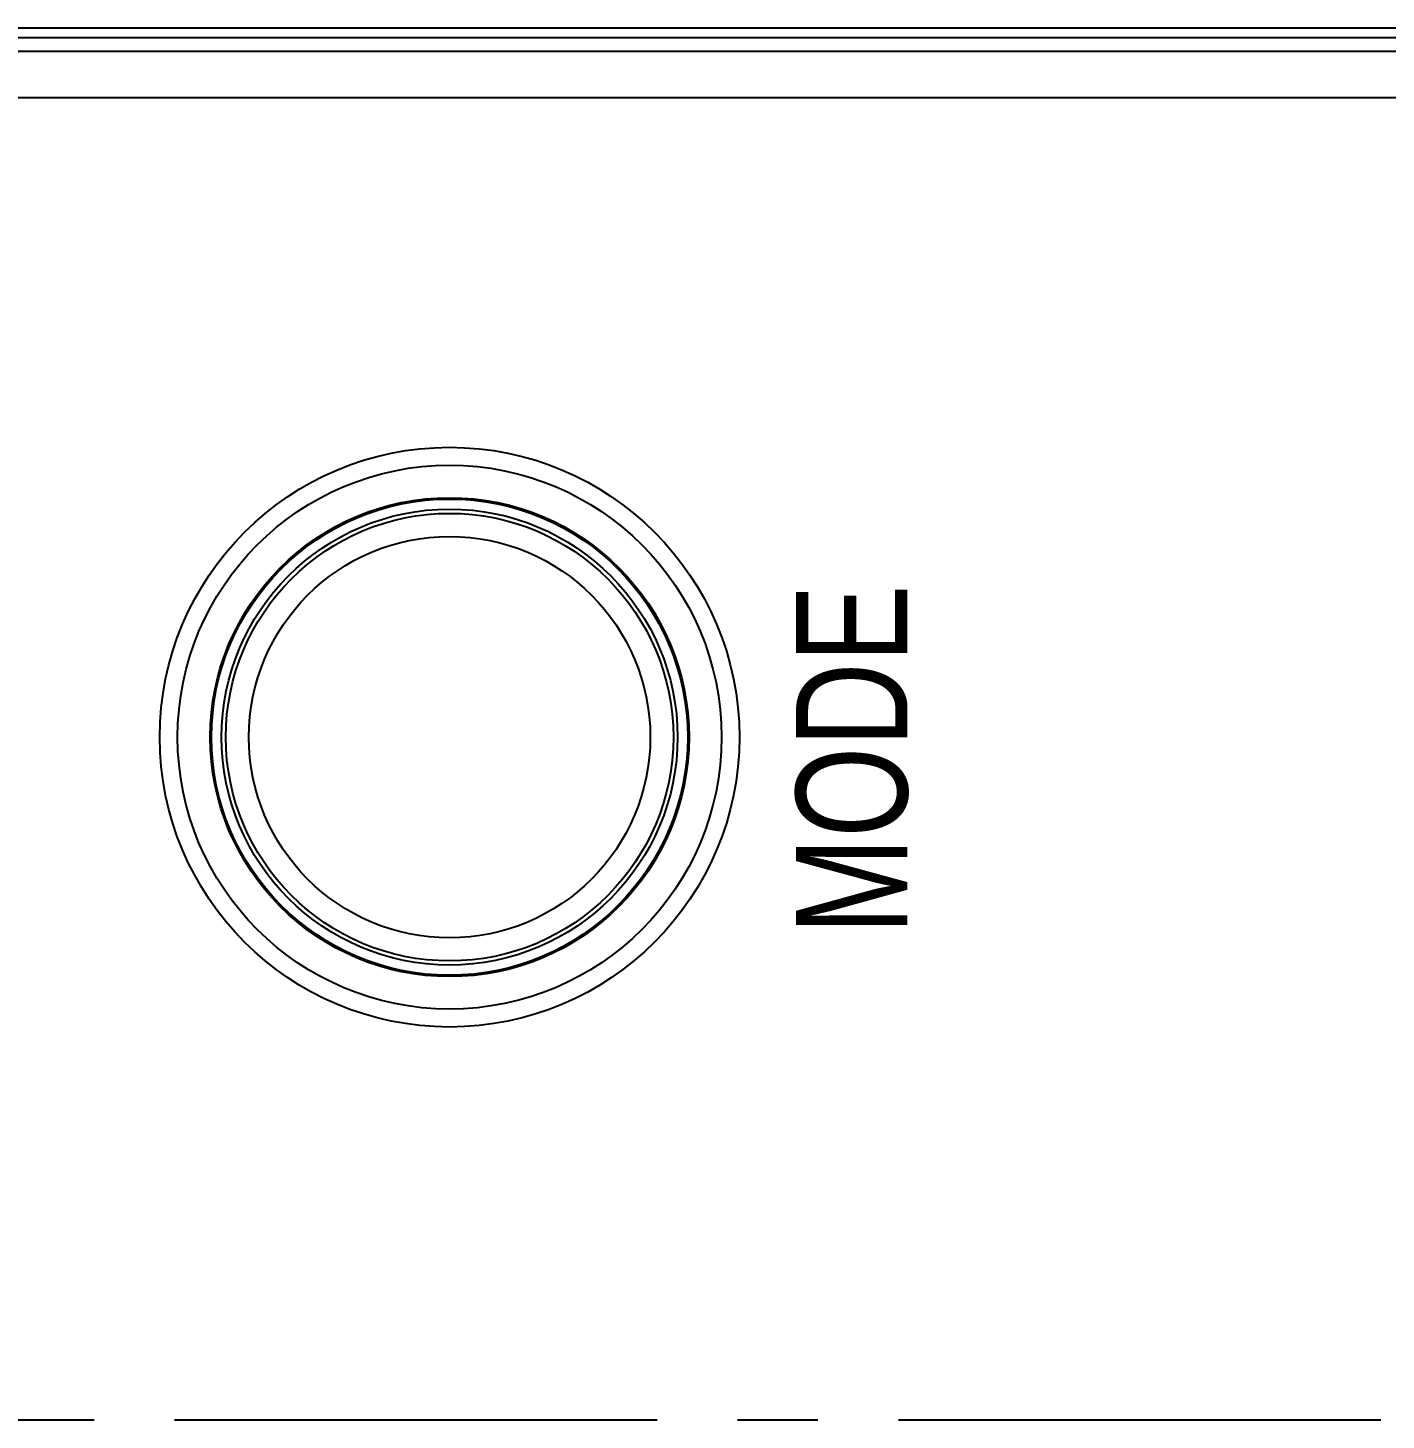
# Model space of a CAD drawing. Extents: x -329 to 5579, y -1942 to 3105.
# Drawn here: x 2095.29 to 2122.11, y -1500.55 to -1473.07 of the extents above; entities that cross this region are included whole.
import ezdxf

# ---------------------------------------------------------------- set-up
doc = ezdxf.new("R2010")
doc.units = 0
doc.linetypes.add('CENTER', pattern=[17.8, 10.75, -2.35, 2.35, -2.35])
doc.linetypes.add('CENTER2', pattern=[28.575, 19.05, -3.175, 3.175, -3.175])
for name, color, linetype in [('3', 112, 'CENTER'), ('BUTTON_PUSH9DXF_CONTINUOUS', 7, 'CONTINUOUS'), ('CV', 6, 'CONTINUOUS'), ('TOP_CASE-90ADXF_CONTINUOUS', 7, 'CONTINUOUS')]:
    doc.layers.add(name, color=color, linetype=linetype)
doc.styles.get("Standard").update_dxf_attribs({"font": 'gulim.ttc', "width": 0.8, "height": 2})

msp = doc.modelspace()

# ---------------------------------------------------------------- linework, layer by layer
at = {"layer": '3', "linetype": 'CENTER2', "ltscale": 0.5}
msp.add_line((2322.028, -1500.546), (1940.16, -1500.546), dxfattribs=at)
at = {"layer": 'BUTTON_PUSH9DXF_CONTINUOUS', "color": 7, "linetype": 'CONTINUOUS'}
for radius in [4.5, 4.417, 3.962]:
    msp.add_circle((2103.619, -1487.065), radius, dxfattribs=at)
at = {"layer": 'TOP_CASE-90ADXF_CONTINUOUS', "color": 7, "linetype": 'CONTINUOUS'}
for p, q in [((2016.615, -1473.065), (2128.084, -1473.065)), ((2128.284, -1473.264), (2016.814, -1473.264)), ((2127.934, -1473.535), (2086.781, -1473.535)), ((2127.934, -1474.448), (2086.781, -1474.448))]:
    msp.add_line(p, q, dxfattribs=at)
for radius in [5.721, 5.368, 4.726, 4.7]:
    msp.add_circle((2103.619, -1487.065), radius, dxfattribs=at)

# ---------------------------------------------------------------- texts
at = {"layer": 'CV', "color": 0, "width": 0.8}
msp.add_text('MODE', height=2.2, rotation=90, dxfattribs=at).set_placement((2112.657, -1490.964))

doc.saveas('drawing.dxf')
